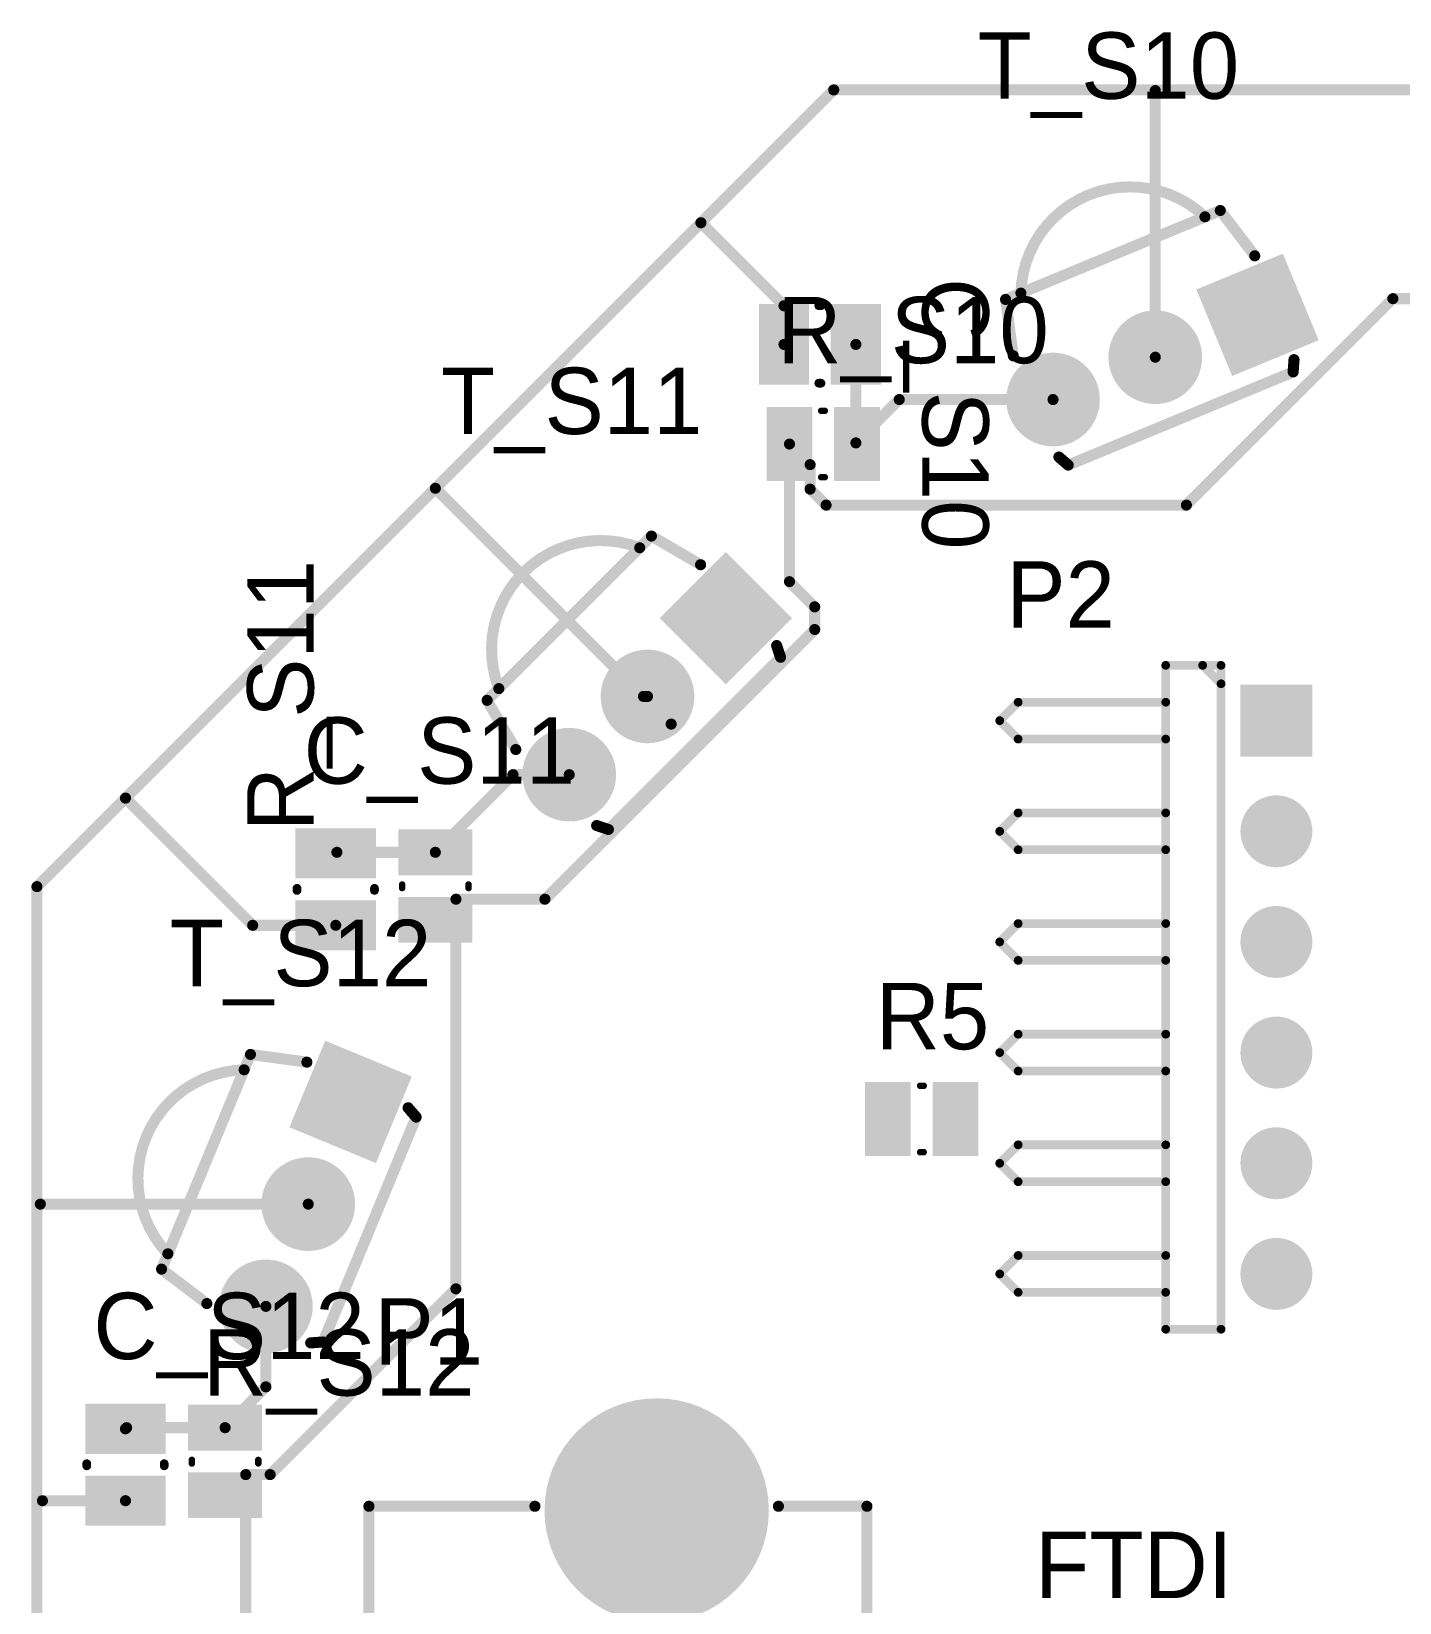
# Model space of a CAD drawing. Extents: x 99.9 to 182.3, y 99.9 to 182.6.
# Drawn here: x 100.46 to 131.86, y 144.6 to 180.67 of the extents above; entities that cross this region are included whole.
import ezdxf

# ---------------------------------------------------------------- set-up
doc = ezdxf.new("R2010")
doc.units = 0
doc.layers.get('0').update_dxf_attribs({"linetype": 'CONTINUOUS'})
for name, color, linetype in [('BOTTOMLAYER', 5, 'CONTINUOUS'), ('BOTTOMSOLDER', 6, 'CONTINUOUS'), ('MULTILAYER', 9, 'CONTINUOUS'), ('TOPLAYER', 1, 'CONTINUOUS'), ('TOPOVERLAY', 2, 'CONTINUOUS'), ('TOPPASTE', 8, 'CONTINUOUS'), ('TOPSOLDER', 216, 'CONTINUOUS')]:
    doc.layers.add(name, color=color, linetype=linetype)

# ---------------------------------------------------------------- blocks, each defined once
blk = doc.blocks.new('TSOP_IR_7')
at = {"layer": 'BOTTOMLAYER', "const_width": 1}
for points in [[(-0.5, -35.924, 1), (0.5, -35.924, 1)], [(2.04, -35.924, 1), (3.04, -35.924, 1)]]:
    blk.add_lwpolyline(points, format="xyb", close=True, dxfattribs=at)
at = {"layer": 'BOTTOMLAYER'}
blk.add_solid([(-3.54, -36.924), (-1.54, -36.924), (-3.54, -34.924), (-1.54, -34.924)], dxfattribs=at)
at = {"layer": 'BOTTOMSOLDER', "const_width": 1.075}
for points in [[(-0.538, -35.924, 1), (0.537, -35.924, 1)], [(2.002, -35.924, 1), (3.077, -35.924, 1)]]:
    blk.add_lwpolyline(points, format="xyb", close=True, dxfattribs=at)
at = {"layer": 'BOTTOMSOLDER'}
blk.add_solid([(-3.615, -36.999), (-1.465, -36.999), (-3.615, -34.849), (-1.465, -34.849)], dxfattribs=at)
at = {"layer": 'MULTILAYER', "const_width": 1}
for points in [[(-0.5, -35.924, 1), (0.5, -35.924, 1)], [(2.04, -35.924, 1), (3.04, -35.924, 1)]]:
    blk.add_lwpolyline(points, format="xyb", close=True, dxfattribs=at)
at = {"layer": 'MULTILAYER'}
blk.add_solid([(-3.54, -36.924), (-1.54, -36.924), (-3.54, -34.924), (-1.54, -34.924)], dxfattribs=at)
at = {"layer": 'TOPLAYER', "const_width": 1}
for points in [[(-0.5, -35.924, 1), (0.5, -35.924, 1)], [(2.04, -35.924, 1), (3.04, -35.924, 1)]]:
    blk.add_lwpolyline(points, format="xyb", close=True, dxfattribs=at)
at = {"layer": 'TOPLAYER'}
blk.add_solid([(-3.54, -36.924), (-1.54, -36.924), (-3.54, -34.924), (-1.54, -34.924)], dxfattribs=at)
at = {"layer": 'TOPOVERLAY', "const_width": 0.254}
for points in [[(-2.921, -34.654), (-2.794, -34.4)], [(2.794, -34.4), (-2.794, -34.4)], [(2.921, -34.654), (2.794, -34.4)], [(-2.667, -38.464), (-3, -37.2)], [(2.667, -38.464), (3, -37.2)], [(2.667, -38.464), (-2.667, -38.464)]]:
    blk.add_lwpolyline(points, dxfattribs=at)
at = {"layer": 'TOPOVERLAY', "const_width": 0.127}
for points in [[(-2.985, -34.654, 1), (-2.858, -34.654, 1)], [(-2.858, -34.4, 1), (-2.731, -34.4, 1)], [(-2.858, -34.4, 1), (-2.731, -34.4, 1)], [(2.73, -34.4, 1), (2.857, -34.4, 1)], [(2.73, -34.4, 1), (2.857, -34.4, 1)], [(2.857, -34.654, 1), (2.984, -34.654, 1)], [(-3.063, -37.2, 1), (-2.936, -37.2, 1)], [(2.936, -37.2, 1), (3.063, -37.2, 1)], [(-2.731, -38.464, 1), (-2.604, -38.464, 1)], [(-2.731, -38.464, 1), (-2.604, -38.464, 1)], [(-2.349, -38.464, 1), (-2.223, -38.464, 1)], [(2.223, -38.464, 1), (2.349, -38.464, 1)], [(2.604, -38.464, 1), (2.73, -38.464, 1)], [(2.604, -38.464, 1), (2.73, -38.464, 1)]]:
    blk.add_lwpolyline(points, format="xyb", close=True, dxfattribs=at)
at = {"layer": 'TOPOVERLAY', "const_width": 0.254}
blk.add_lwpolyline([(2.286, -38.464, -0.649873), (-2.286, -38.464)], format="xyb", dxfattribs=at)
at = {"layer": 'TOPSOLDER', "const_width": 1.075}
for points in [[(-0.538, -35.924, 1), (0.537, -35.924, 1)], [(2.002, -35.924, 1), (3.077, -35.924, 1)]]:
    blk.add_lwpolyline(points, format="xyb", close=True, dxfattribs=at)
at = {"layer": 'TOPSOLDER'}
blk.add_solid([(-3.615, -36.999), (-1.465, -36.999), (-3.615, -34.849), (-1.465, -34.849)], dxfattribs=at)
blk = doc.blocks.new('TSOP_IR_8')
at = {"layer": 'BOTTOMLAYER', "const_width": 1}
for points in [[(-0.5, -35.924, 1), (0.5, -35.924, 1)], [(2.04, -35.924, 1), (3.04, -35.924, 1)]]:
    blk.add_lwpolyline(points, format="xyb", close=True, dxfattribs=at)
at = {"layer": 'BOTTOMLAYER'}
blk.add_solid([(-3.54, -36.924), (-1.54, -36.924), (-3.54, -34.924), (-1.54, -34.924)], dxfattribs=at)
at = {"layer": 'BOTTOMSOLDER', "const_width": 1.075}
for points in [[(-0.537, -35.924, 1), (0.537, -35.924, 1)], [(2.003, -35.924, 1), (3.078, -35.924, 1)]]:
    blk.add_lwpolyline(points, format="xyb", close=True, dxfattribs=at)
at = {"layer": 'BOTTOMSOLDER'}
blk.add_solid([(-3.615, -36.999), (-1.465, -36.999), (-3.615, -34.849), (-1.465, -34.849)], dxfattribs=at)
at = {"layer": 'MULTILAYER', "const_width": 1}
for points in [[(-0.5, -35.924, 1), (0.5, -35.924, 1)], [(2.04, -35.924, 1), (3.04, -35.924, 1)]]:
    blk.add_lwpolyline(points, format="xyb", close=True, dxfattribs=at)
at = {"layer": 'MULTILAYER'}
blk.add_solid([(-3.54, -36.924), (-1.54, -36.924), (-3.54, -34.924), (-1.54, -34.924)], dxfattribs=at)
at = {"layer": 'TOPLAYER', "const_width": 1}
for points in [[(-0.5, -35.924, 1), (0.5, -35.924, 1)], [(2.04, -35.924, 1), (3.04, -35.924, 1)]]:
    blk.add_lwpolyline(points, format="xyb", close=True, dxfattribs=at)
at = {"layer": 'TOPLAYER'}
blk.add_solid([(-3.54, -36.924), (-1.54, -36.924), (-3.54, -34.924), (-1.54, -34.924)], dxfattribs=at)
at = {"layer": 'TOPOVERLAY', "const_width": 0.254}
for points in [[(-2.921, -34.654), (-2.794, -34.4)], [(2.794, -34.4), (-2.794, -34.4)], [(2.921, -34.654), (2.794, -34.4)], [(-2.667, -38.464), (-3, -37.2)], [(2.667, -38.464), (3, -37.2)], [(2.667, -38.464), (-2.667, -38.464)]]:
    blk.add_lwpolyline(points, dxfattribs=at)
at = {"layer": 'TOPOVERLAY', "const_width": 0.127}
for points in [[(-2.985, -34.654, 1), (-2.858, -34.654, 1)], [(-2.858, -34.4, 1), (-2.731, -34.4, 1)], [(-2.858, -34.4, 1), (-2.731, -34.4, 1)], [(2.731, -34.4, 1), (2.858, -34.4, 1)], [(2.731, -34.4, 1), (2.858, -34.4, 1)], [(2.858, -34.654, 1), (2.985, -34.654, 1)], [(-3.063, -37.2, 1), (-2.936, -37.2, 1)], [(2.936, -37.2, 1), (3.063, -37.2, 1)], [(-2.73, -38.464, 1), (-2.603, -38.464, 1)], [(-2.73, -38.464, 1), (-2.603, -38.464, 1)], [(-2.349, -38.464, 1), (-2.223, -38.464, 1)], [(2.223, -38.464, 1), (2.349, -38.464, 1)], [(2.603, -38.464, 1), (2.73, -38.464, 1)], [(2.603, -38.464, 1), (2.73, -38.464, 1)]]:
    blk.add_lwpolyline(points, format="xyb", close=True, dxfattribs=at)
at = {"layer": 'TOPOVERLAY', "const_width": 0.254}
blk.add_lwpolyline([(2.286, -38.464, -0.649873), (-2.286, -38.464)], format="xyb", dxfattribs=at)
at = {"layer": 'TOPSOLDER', "const_width": 1.075}
for points in [[(-0.537, -35.924, 1), (0.537, -35.924, 1)], [(2.003, -35.924, 1), (3.078, -35.924, 1)]]:
    blk.add_lwpolyline(points, format="xyb", close=True, dxfattribs=at)
at = {"layer": 'TOPSOLDER'}
blk.add_solid([(-3.615, -36.999), (-1.465, -36.999), (-3.615, -34.849), (-1.465, -34.849)], dxfattribs=at)
blk = doc.blocks.new('TSOP_IR_9')
at = {"layer": 'BOTTOMLAYER', "const_width": 1}
for points in [[(-0.5, -35.924, 1), (0.5, -35.924, 1)], [(2.04, -35.924, 1), (3.04, -35.924, 1)]]:
    blk.add_lwpolyline(points, format="xyb", close=True, dxfattribs=at)
at = {"layer": 'BOTTOMLAYER'}
blk.add_solid([(-3.54, -36.924), (-1.54, -36.924), (-3.54, -34.924), (-1.54, -34.924)], dxfattribs=at)
at = {"layer": 'BOTTOMSOLDER', "const_width": 1.075}
for points in [[(-0.537, -35.924, 1), (0.538, -35.924, 1)], [(2.003, -35.924, 1), (3.078, -35.924, 1)]]:
    blk.add_lwpolyline(points, format="xyb", close=True, dxfattribs=at)
at = {"layer": 'BOTTOMSOLDER'}
blk.add_solid([(-3.615, -36.999), (-1.465, -36.999), (-3.615, -34.849), (-1.465, -34.849)], dxfattribs=at)
at = {"layer": 'MULTILAYER', "const_width": 1}
for points in [[(-0.5, -35.924, 1), (0.5, -35.924, 1)], [(2.04, -35.924, 1), (3.04, -35.924, 1)]]:
    blk.add_lwpolyline(points, format="xyb", close=True, dxfattribs=at)
at = {"layer": 'MULTILAYER'}
blk.add_solid([(-3.54, -36.924), (-1.54, -36.924), (-3.54, -34.924), (-1.54, -34.924)], dxfattribs=at)
at = {"layer": 'TOPLAYER', "const_width": 1}
for points in [[(-0.5, -35.924, 1), (0.5, -35.924, 1)], [(2.04, -35.924, 1), (3.04, -35.924, 1)]]:
    blk.add_lwpolyline(points, format="xyb", close=True, dxfattribs=at)
at = {"layer": 'TOPLAYER'}
blk.add_solid([(-3.54, -36.924), (-1.54, -36.924), (-3.54, -34.924), (-1.54, -34.924)], dxfattribs=at)
at = {"layer": 'TOPOVERLAY', "const_width": 0.254}
for points in [[(-2.794, -34.4), (-2.921, -34.654)], [(2.794, -34.4), (-2.794, -34.4)], [(2.921, -34.654), (2.794, -34.4)], [(-2.667, -38.464), (-3, -37.2)], [(2.667, -38.464), (3, -37.2)], [(2.667, -38.464), (-2.667, -38.464)]]:
    blk.add_lwpolyline(points, dxfattribs=at)
at = {"layer": 'TOPOVERLAY', "const_width": 0.127}
for points in [[(-2.984, -34.654, 1), (-2.857, -34.654, 1)], [(-2.857, -34.4, 1), (-2.731, -34.4, 1)], [(-2.857, -34.4, 1), (-2.731, -34.4, 1)], [(2.731, -34.4, 1), (2.858, -34.4, 1)], [(2.731, -34.4, 1), (2.858, -34.4, 1)], [(2.858, -34.654, 1), (2.985, -34.654, 1)], [(-3.063, -37.2, 1), (-2.936, -37.2, 1)], [(2.936, -37.2, 1), (3.063, -37.2, 1)], [(-2.731, -38.464, 1), (-2.604, -38.464, 1)], [(-2.731, -38.464, 1), (-2.604, -38.464, 1)], [(-2.349, -38.464, 1), (-2.223, -38.464, 1)], [(2.223, -38.464, 1), (2.349, -38.464, 1)], [(2.604, -38.464, 1), (2.731, -38.464, 1)], [(2.604, -38.464, 1), (2.731, -38.464, 1)]]:
    blk.add_lwpolyline(points, format="xyb", close=True, dxfattribs=at)
at = {"layer": 'TOPOVERLAY', "const_width": 0.254}
blk.add_lwpolyline([(2.286, -38.464, -0.649873), (-2.286, -38.464)], format="xyb", dxfattribs=at)
at = {"layer": 'TOPSOLDER', "const_width": 1.075}
for points in [[(-0.537, -35.924, 1), (0.538, -35.924, 1)], [(2.003, -35.924, 1), (3.078, -35.924, 1)]]:
    blk.add_lwpolyline(points, format="xyb", close=True, dxfattribs=at)
at = {"layer": 'TOPSOLDER'}
blk.add_solid([(-3.615, -36.999), (-1.465, -36.999), (-3.615, -34.849), (-1.465, -34.849)], dxfattribs=at)
blk = doc.blocks.new('C0805R_28')
at = {"layer": 'TOPLAYER'}
for points in [[(-0.45, -0.775), (0.45, -0.775), (-0.45, 0.775), (0.45, 0.775)], [(1.1, -0.775), (2, -0.775), (1.1, 0.775), (2, 0.775)]]:
    blk.add_solid(points, dxfattribs=at)
at = {"layer": 'TOPOVERLAY', "const_width": 0.15}
for points in [[(0.73, 0.762), (0.81, 0.762)], [(0.73, -0.762), (0.81, -0.762)]]:
    blk.add_lwpolyline(points, dxfattribs=at)
at = {"layer": 'TOPOVERLAY', "const_width": 0.075}
for points in [[(0.692, 0.762, 1), (0.767, 0.762, 1)], [(0.773, 0.762, 1), (0.848, 0.762, 1)], [(0.692, -0.762, 1), (0.767, -0.762, 1)], [(0.773, -0.762, 1), (0.848, -0.762, 1)]]:
    blk.add_lwpolyline(points, format="xyb", close=True, dxfattribs=at)
at = {"layer": 'TOPPASTE'}
for points in [[(-0.45, -0.775), (0.45, -0.775), (-0.45, 0.775), (0.45, 0.775)], [(1.1, -0.775), (2, -0.775), (1.1, 0.775), (2, 0.775)]]:
    blk.add_solid(points, dxfattribs=at)
at = {"layer": 'TOPSOLDER'}
for points in [[(-0.525, -0.85), (0.525, -0.85), (-0.525, 0.85), (0.525, 0.85)], [(1.025, -0.85), (2.075, -0.85), (1.025, 0.85), (2.075, 0.85)]]:
    blk.add_solid(points, dxfattribs=at)
blk = doc.blocks.new('C0805R_29')
at = {"layer": 'TOPLAYER'}
for points in [[(-0.45, -0.775), (0.45, -0.775), (-0.45, 0.775), (0.45, 0.775)], [(1.1, -0.775), (2, -0.775), (1.1, 0.775), (2, 0.775)]]:
    blk.add_solid(points, dxfattribs=at)
at = {"layer": 'TOPOVERLAY', "const_width": 0.15}
for points in [[(0.73, 0.762), (0.81, 0.762)], [(0.73, -0.762), (0.81, -0.762)]]:
    blk.add_lwpolyline(points, dxfattribs=at)
at = {"layer": 'TOPOVERLAY', "const_width": 0.075}
for points in [[(0.692, 0.762, 1), (0.767, 0.762, 1)], [(0.773, 0.762, 1), (0.848, 0.762, 1)], [(0.692, -0.762, 1), (0.767, -0.762, 1)], [(0.773, -0.762, 1), (0.848, -0.762, 1)]]:
    blk.add_lwpolyline(points, format="xyb", close=True, dxfattribs=at)
at = {"layer": 'TOPPASTE'}
for points in [[(-0.45, -0.775), (0.45, -0.775), (-0.45, 0.775), (0.45, 0.775)], [(1.1, -0.775), (2, -0.775), (1.1, 0.775), (2, 0.775)]]:
    blk.add_solid(points, dxfattribs=at)
at = {"layer": 'TOPSOLDER'}
for points in [[(-0.525, -0.85), (0.525, -0.85), (-0.525, 0.85), (0.525, 0.85)], [(1.025, -0.85), (2.075, -0.85), (1.025, 0.85), (2.075, 0.85)]]:
    blk.add_solid(points, dxfattribs=at)
blk = doc.blocks.new('C0805R_30')
at = {"layer": 'TOPLAYER'}
for points in [[(-0.45, -0.775), (0.45, -0.775), (-0.45, 0.775), (0.45, 0.775)], [(1.1, -0.775), (2, -0.775), (1.1, 0.775), (2, 0.775)]]:
    blk.add_solid(points, dxfattribs=at)
at = {"layer": 'TOPOVERLAY', "const_width": 0.15}
for points in [[(0.73, 0.762), (0.81, 0.762)], [(0.73, -0.762), (0.81, -0.762)]]:
    blk.add_lwpolyline(points, dxfattribs=at)
at = {"layer": 'TOPOVERLAY', "const_width": 0.075}
for points in [[(0.692, 0.762, 1), (0.767, 0.762, 1)], [(0.773, 0.762, 1), (0.848, 0.762, 1)], [(0.692, -0.762, 1), (0.767, -0.762, 1)], [(0.773, -0.762, 1), (0.848, -0.762, 1)]]:
    blk.add_lwpolyline(points, format="xyb", close=True, dxfattribs=at)
at = {"layer": 'TOPPASTE'}
for points in [[(-0.45, -0.775), (0.45, -0.775), (-0.45, 0.775), (0.45, 0.775)], [(1.1, -0.775), (2, -0.775), (1.1, 0.775), (2, 0.775)]]:
    blk.add_solid(points, dxfattribs=at)
at = {"layer": 'TOPSOLDER'}
for points in [[(-0.525, -0.85), (0.525, -0.85), (-0.525, 0.85), (0.525, 0.85)], [(1.025, -0.85), (2.075, -0.85), (1.025, 0.85), (2.075, 0.85)]]:
    blk.add_solid(points, dxfattribs=at)
blk = doc.blocks.new('C0805R_42')
at = {"layer": 'TOPLAYER'}
for points in [[(-0.45, -0.775), (0.45, -0.775), (-0.45, 0.775), (0.45, 0.775)], [(1.1, -0.775), (2, -0.775), (1.1, 0.775), (2, 0.775)]]:
    blk.add_solid(points, dxfattribs=at)
at = {"layer": 'TOPOVERLAY', "const_width": 0.15}
for points in [[(0.81, 0.762), (0.73, 0.762)], [(0.81, -0.762), (0.73, -0.762)]]:
    blk.add_lwpolyline(points, dxfattribs=at)
at = {"layer": 'TOPOVERLAY', "const_width": 0.075}
for points in [[(0.692, 0.762, 1), (0.767, 0.762, 1)], [(0.773, 0.762, 1), (0.848, 0.762, 1)], [(0.692, -0.762, 1), (0.767, -0.762, 1)], [(0.773, -0.762, 1), (0.848, -0.762, 1)]]:
    blk.add_lwpolyline(points, format="xyb", close=True, dxfattribs=at)
at = {"layer": 'TOPPASTE'}
for points in [[(-0.45, -0.775), (0.45, -0.775), (-0.45, 0.775), (0.45, 0.775)], [(1.1, -0.775), (2, -0.775), (1.1, 0.775), (2, 0.775)]]:
    blk.add_solid(points, dxfattribs=at)
at = {"layer": 'TOPSOLDER'}
for points in [[(-0.525, -0.85), (0.525, -0.85), (-0.525, 0.85), (0.525, 0.85)], [(1.025, -0.85), (2.075, -0.85), (1.025, 0.85), (2.075, 0.85)]]:
    blk.add_solid(points, dxfattribs=at)
blk = doc.blocks.new('HDR1X6H_47')
at = {"layer": 'BOTTOMLAYER', "const_width": 0.75}
for points in [[(2.165, 0, 1), (2.915, 0, 1)], [(4.705, 0, 1), (5.455, 0, 1)], [(7.245, 0, 1), (7.995, 0, 1)], [(9.785, 0, 1), (10.535, 0, 1)], [(12.325, 0, 1), (13.075, 0, 1)]]:
    blk.add_lwpolyline(points, format="xyb", close=True, dxfattribs=at)
at = {"layer": 'BOTTOMLAYER'}
blk.add_solid([(-0.75, -0.75), (0.75, -0.75), (-0.75, 0.75), (0.75, 0.75)], dxfattribs=at)
at = {"layer": 'BOTTOMSOLDER', "const_width": 0.825}
for points in [[(2.127, 0, 1), (2.953, 0, 1)], [(4.667, 0, 1), (5.493, 0, 1)], [(7.207, 0, 1), (8.033, 0, 1)], [(9.747, 0, 1), (10.573, 0, 1)], [(12.287, 0, 1), (13.113, 0, 1)]]:
    blk.add_lwpolyline(points, format="xyb", close=True, dxfattribs=at)
at = {"layer": 'BOTTOMSOLDER'}
blk.add_solid([(-0.825, -0.825), (0.825, -0.825), (-0.825, 0.825), (0.825, 0.825)], dxfattribs=at)
at = {"layer": 'MULTILAYER', "const_width": 0.75}
for points in [[(2.165, 0, 1), (2.915, 0, 1)], [(4.705, 0, 1), (5.455, 0, 1)], [(7.245, 0, 1), (7.995, 0, 1)], [(9.785, 0, 1), (10.535, 0, 1)], [(12.325, 0, 1), (13.075, 0, 1)]]:
    blk.add_lwpolyline(points, format="xyb", close=True, dxfattribs=at)
at = {"layer": 'MULTILAYER'}
blk.add_solid([(-0.75, -0.75), (0.75, -0.75), (-0.75, 0.75), (0.75, 0.75)], dxfattribs=at)
at = {"layer": 'TOPLAYER', "const_width": 0.75}
for points in [[(2.165, 0, 1), (2.915, 0, 1)], [(4.705, 0, 1), (5.455, 0, 1)], [(7.245, 0, 1), (7.995, 0, 1)], [(9.785, 0, 1), (10.535, 0, 1)], [(12.325, 0, 1), (13.075, 0, 1)]]:
    blk.add_lwpolyline(points, format="xyb", close=True, dxfattribs=at)
at = {"layer": 'TOPLAYER'}
blk.add_solid([(-0.75, -0.75), (0.75, -0.75), (-0.75, 0.75), (0.75, 0.75)], dxfattribs=at)
at = {"layer": 'TOPOVERLAY', "const_width": 0.2}
for points in [[(13.97, -1.27), (-1.27, -1.27)], [(-1.27, -1.693), (-0.847, -1.27)], [(-1.27, -2.54), (-1.27, -1.27)], [(13.97, -2.54), (13.97, -1.27)], [(13.97, -2.54), (-1.27, -2.54)], [(-0.423, -5.927), (-0.423, -2.54)], [(0.423, -5.927), (0.423, -2.54)], [(2.117, -5.927), (2.117, -2.54)], [(2.963, -5.927), (2.963, -2.54)], [(4.657, -5.927), (4.657, -2.54)], [(5.503, -5.927), (5.503, -2.54)], [(7.197, -5.927), (7.197, -2.54)], [(8.043, -5.927), (8.043, -2.54)], [(9.737, -5.927), (9.737, -2.54)], [(10.583, -5.927), (10.583, -2.54)], [(12.277, -5.927), (12.277, -2.54)], [(13.123, -5.927), (13.123, -2.54)], [(0, -6.35), (-0.423, -5.927)], [(0, -6.35), (0.423, -5.927)], [(2.54, -6.35), (2.117, -5.927)], [(2.54, -6.35), (2.963, -5.927)], [(5.08, -6.35), (4.657, -5.927)], [(5.08, -6.35), (5.503, -5.927)], [(7.62, -6.35), (7.197, -5.927)], [(7.62, -6.35), (8.043, -5.927)], [(10.16, -6.35), (9.737, -5.927)], [(10.16, -6.35), (10.583, -5.927)], [(12.7, -6.35), (12.277, -5.927)], [(12.7, -6.35), (13.123, -5.927)]]:
    blk.add_lwpolyline(points, dxfattribs=at)
at = {"layer": 'TOPOVERLAY', "const_width": 0.1}
for points in [[(-1.32, -1.27, 1), (-1.22, -1.27, 1)], [(-1.32, -1.27, 1), (-1.22, -1.27, 1)], [(-0.897, -1.27, 1), (-0.797, -1.27, 1)], [(13.92, -1.27, 1), (14.02, -1.27, 1)], [(13.92, -1.27, 1), (14.02, -1.27, 1)], [(-1.32, -1.693, 1), (-1.22, -1.693, 1)], [(-1.32, -2.54, 1), (-1.22, -2.54, 1)], [(-1.32, -2.54, 1), (-1.22, -2.54, 1)], [(-0.473, -2.54, 1), (-0.373, -2.54, 1)], [(0.373, -2.54, 1), (0.473, -2.54, 1)], [(2.067, -2.54, 1), (2.167, -2.54, 1)], [(2.913, -2.54, 1), (3.013, -2.54, 1)], [(4.607, -2.54, 1), (4.707, -2.54, 1)], [(5.453, -2.54, 1), (5.553, -2.54, 1)], [(7.147, -2.54, 1), (7.247, -2.54, 1)], [(7.993, -2.54, 1), (8.093, -2.54, 1)], [(9.687, -2.54, 1), (9.787, -2.54, 1)], [(10.533, -2.54, 1), (10.633, -2.54, 1)], [(12.227, -2.54, 1), (12.327, -2.54, 1)], [(13.073, -2.54, 1), (13.173, -2.54, 1)], [(13.92, -2.54, 1), (14.02, -2.54, 1)], [(13.92, -2.54, 1), (14.02, -2.54, 1)], [(-0.473, -5.927, 1), (-0.373, -5.927, 1)], [(-0.473, -5.927, 1), (-0.373, -5.927, 1)], [(0.373, -5.927, 1), (0.473, -5.927, 1)], [(0.373, -5.927, 1), (0.473, -5.927, 1)], [(2.067, -5.927, 1), (2.167, -5.927, 1)], [(2.067, -5.927, 1), (2.167, -5.927, 1)], [(2.913, -5.927, 1), (3.013, -5.927, 1)], [(2.913, -5.927, 1), (3.013, -5.927, 1)], [(4.607, -5.927, 1), (4.707, -5.927, 1)], [(4.607, -5.927, 1), (4.707, -5.927, 1)], [(5.453, -5.927, 1), (5.553, -5.927, 1)], [(5.453, -5.927, 1), (5.553, -5.927, 1)], [(7.147, -5.927, 1), (7.247, -5.927, 1)], [(7.147, -5.927, 1), (7.247, -5.927, 1)], [(7.993, -5.927, 1), (8.093, -5.927, 1)], [(7.993, -5.927, 1), (8.093, -5.927, 1)], [(9.687, -5.927, 1), (9.787, -5.927, 1)], [(9.687, -5.927, 1), (9.787, -5.927, 1)], [(10.533, -5.927, 1), (10.633, -5.927, 1)], [(10.533, -5.927, 1), (10.633, -5.927, 1)], [(12.227, -5.927, 1), (12.327, -5.927, 1)], [(12.227, -5.927, 1), (12.327, -5.927, 1)], [(13.073, -5.927, 1), (13.173, -5.927, 1)], [(13.073, -5.927, 1), (13.173, -5.927, 1)], [(-0.05, -6.35, 1), (0.05, -6.35, 1)], [(-0.05, -6.35, 1), (0.05, -6.35, 1)], [(2.49, -6.35, 1), (2.59, -6.35, 1)], [(2.49, -6.35, 1), (2.59, -6.35, 1)], [(5.03, -6.35, 1), (5.13, -6.35, 1)], [(5.03, -6.35, 1), (5.13, -6.35, 1)], [(7.57, -6.35, 1), (7.67, -6.35, 1)], [(7.57, -6.35, 1), (7.67, -6.35, 1)], [(10.11, -6.35, 1), (10.21, -6.35, 1)], [(10.11, -6.35, 1), (10.21, -6.35, 1)], [(12.65, -6.35, 1), (12.75, -6.35, 1)], [(12.65, -6.35, 1), (12.75, -6.35, 1)]]:
    blk.add_lwpolyline(points, format="xyb", close=True, dxfattribs=at)
at = {"layer": 'TOPSOLDER', "const_width": 0.825}
for points in [[(2.127, 0, 1), (2.953, 0, 1)], [(4.667, 0, 1), (5.493, 0, 1)], [(7.207, 0, 1), (8.033, 0, 1)], [(9.747, 0, 1), (10.573, 0, 1)], [(12.287, 0, 1), (13.113, 0, 1)]]:
    blk.add_lwpolyline(points, format="xyb", close=True, dxfattribs=at)
at = {"layer": 'TOPSOLDER'}
blk.add_solid([(-0.825, -0.825), (0.825, -0.825), (-0.825, 0.825), (0.825, 0.825)], dxfattribs=at)
blk = doc.blocks.new('USB______B_V____48')
at = {"layer": 'BOTTOMLAYER'}
for points, const_width in [([(-1.75, 2.5, 1), (-0.75, 2.5, 1)], 1), ([(0.75, 2.5, 1), (1.75, 2.5, 1)], 1), ([(-7.25, 0, 1), (-4.75, 0, 1)], 2.5), ([(4.75, 0, 1), (7.25, 0, 1)], 2.5), ([(-1.75, -0.7, 1), (-0.75, -0.7, 1)], 1), ([(0.75, -0.7, 1), (1.75, -0.7, 1)], 1)]:
    blk.add_lwpolyline(points, format="xyb", close=True, dxfattribs=dict(at, const_width=const_width))
at = {"layer": 'BOTTOMSOLDER'}
for points, const_width in [([(-1.787, 2.5, 1), (-0.712, 2.5, 1)], 1.075), ([(0.712, 2.5, 1), (1.787, 2.5, 1)], 1.075), ([(-7.287, 0, 1), (-4.712, 0, 1)], 2.575), ([(4.712, 0, 1), (7.287, 0, 1)], 2.575), ([(-1.787, -0.7, 1), (-0.712, -0.7, 1)], 1.075), ([(0.712, -0.7, 1), (1.787, -0.7, 1)], 1.075)]:
    blk.add_lwpolyline(points, format="xyb", close=True, dxfattribs=dict(at, const_width=const_width))
at = {"layer": 'MULTILAYER'}
for points, const_width in [([(-1.75, 2.5, 1), (-0.75, 2.5, 1)], 1), ([(0.75, 2.5, 1), (1.75, 2.5, 1)], 1), ([(-7.25, 0, 1), (-4.75, 0, 1)], 2.5), ([(4.75, 0, 1), (7.25, 0, 1)], 2.5), ([(-1.75, -0.7, 1), (-0.75, -0.7, 1)], 1), ([(0.75, -0.7, 1), (1.75, -0.7, 1)], 1)]:
    blk.add_lwpolyline(points, format="xyb", close=True, dxfattribs=dict(at, const_width=const_width))
at = {"layer": 'TOPLAYER'}
for points, const_width in [([(-1.75, 2.5, 1), (-0.75, 2.5, 1)], 1), ([(0.75, 2.5, 1), (1.75, 2.5, 1)], 1), ([(-7.25, 0, 1), (-4.75, 0, 1)], 2.5), ([(4.75, 0, 1), (7.25, 0, 1)], 2.5), ([(-1.75, -0.7, 1), (-0.75, -0.7, 1)], 1), ([(0.75, -0.7, 1), (1.75, -0.7, 1)], 1)]:
    blk.add_lwpolyline(points, format="xyb", close=True, dxfattribs=dict(at, const_width=const_width))
at = {"layer": 'TOPOVERLAY', "const_width": 0.254}
for points in [[(-6.096, 6.604), (6.096, 6.604)], [(-6.096, 6.604), (-6.096, 2.794)], [(6.096, 6.604), (6.096, 2.794)], [(-6.096, -2.794), (-6.096, -4.826)], [(6.096, -2.794), (6.096, -4.826)], [(-6.096, -4.826), (6.096, -4.826)]]:
    blk.add_lwpolyline(points, dxfattribs=at)
at = {"layer": 'TOPOVERLAY'}
for points, const_width in [([(-6.16, 6.604, 1), (-6.032, 6.604, 1)], 0.127), ([(-6.16, 6.604, 1), (-6.032, 6.604, 1)], 0.127), ([(6.032, 6.604, 1), (6.16, 6.604, 1)], 0.127), ([(6.032, 6.604, 1), (6.16, 6.604, 1)], 0.127), ([(3.048, 4.064, 1), (2.798, 4.064, 1)], 0.25), ([(2.735, 4.064, 1), (2.86, 4.064, 1)], 0.125), ([(2.986, 4.064, 1), (3.11, 4.064, 1)], 0.125), ([(-6.16, 2.794, 1), (-6.032, 2.794, 1)], 0.127), ([(6.032, 2.794, 1), (6.16, 2.794, 1)], 0.127), ([(-6.16, -2.794, 1), (-6.032, -2.794, 1)], 0.127), ([(6.032, -2.794, 1), (6.16, -2.794, 1)], 0.127), ([(-6.16, -4.826, 1), (-6.032, -4.826, 1)], 0.127), ([(-6.16, -4.826, 1), (-6.032, -4.826, 1)], 0.127), ([(6.032, -4.826, 1), (6.16, -4.826, 1)], 0.127), ([(6.032, -4.826, 1), (6.16, -4.826, 1)], 0.127)]:
    blk.add_lwpolyline(points, format="xyb", close=True, dxfattribs=dict(at, const_width=const_width))
at = {"layer": 'TOPSOLDER'}
for points, const_width in [([(-1.787, 2.5, 1), (-0.712, 2.5, 1)], 1.075), ([(0.712, 2.5, 1), (1.787, 2.5, 1)], 1.075), ([(-7.287, 0, 1), (-4.712, 0, 1)], 2.575), ([(4.712, 0, 1), (7.287, 0, 1)], 2.575), ([(-1.787, -0.7, 1), (-0.712, -0.7, 1)], 1.075), ([(0.712, -0.7, 1), (1.787, -0.7, 1)], 1.075)]:
    blk.add_lwpolyline(points, format="xyb", close=True, dxfattribs=dict(at, const_width=const_width))
blk = doc.blocks.new('C0805C_59')
at = {"layer": 'TOPLAYER'}
for points in [[(-0.5, -0.85), (0.5, -0.85), (-0.5, 0.85), (0.5, 0.85)], [(1.15, -0.85), (2.15, -0.85), (1.15, 0.85), (2.15, 0.85)]]:
    blk.add_solid(points, dxfattribs=at)
at = {"layer": 'TOPOVERLAY', "const_width": 0.2}
for points in [[(0.85, 0.889), (0.8, 0.889)], [(0.85, -0.889), (0.8, -0.889)]]:
    blk.add_lwpolyline(points, dxfattribs=at)
at = {"layer": 'TOPOVERLAY', "const_width": 0.1}
for points in [[(0.75, 0.889, 1), (0.85, 0.889, 1)], [(0.8, 0.889, 1), (0.9, 0.889, 1)], [(0.75, -0.889, 1), (0.85, -0.889, 1)], [(0.8, -0.889, 1), (0.9, -0.889, 1)]]:
    blk.add_lwpolyline(points, format="xyb", close=True, dxfattribs=at)
at = {"layer": 'TOPPASTE'}
for points in [[(-0.5, -0.85), (0.5, -0.85), (-0.5, 0.85), (0.5, 0.85)], [(1.15, -0.85), (2.15, -0.85), (1.15, 0.85), (2.15, 0.85)]]:
    blk.add_solid(points, dxfattribs=at)
at = {"layer": 'TOPSOLDER'}
for points in [[(-0.575, -0.925), (0.575, -0.925), (-0.575, 0.925), (0.575, 0.925)], [(1.075, -0.925), (2.225, -0.925), (1.075, 0.925), (2.225, 0.925)]]:
    blk.add_solid(points, dxfattribs=at)
blk = doc.blocks.new('C0805C_60')
at = {"layer": 'TOPLAYER'}
for points in [[(-0.5, -0.85), (0.5, -0.85), (-0.5, 0.85), (0.5, 0.85)], [(1.15, -0.85), (2.15, -0.85), (1.15, 0.85), (2.15, 0.85)]]:
    blk.add_solid(points, dxfattribs=at)
at = {"layer": 'TOPOVERLAY', "const_width": 0.2}
for points in [[(0.85, 0.889), (0.8, 0.889)], [(0.85, -0.889), (0.8, -0.889)]]:
    blk.add_lwpolyline(points, dxfattribs=at)
at = {"layer": 'TOPOVERLAY', "const_width": 0.1}
for points in [[(0.75, 0.889, 1), (0.85, 0.889, 1)], [(0.8, 0.889, 1), (0.9, 0.889, 1)], [(0.75, -0.889, 1), (0.85, -0.889, 1)], [(0.8, -0.889, 1), (0.9, -0.889, 1)]]:
    blk.add_lwpolyline(points, format="xyb", close=True, dxfattribs=at)
at = {"layer": 'TOPPASTE'}
for points in [[(-0.5, -0.85), (0.5, -0.85), (-0.5, 0.85), (0.5, 0.85)], [(1.15, -0.85), (2.15, -0.85), (1.15, 0.85), (2.15, 0.85)]]:
    blk.add_solid(points, dxfattribs=at)
at = {"layer": 'TOPSOLDER'}
for points in [[(-0.575, -0.925), (0.575, -0.925), (-0.575, 0.925), (0.575, 0.925)], [(1.075, -0.925), (2.225, -0.925), (1.075, 0.925), (2.225, 0.925)]]:
    blk.add_solid(points, dxfattribs=at)
blk = doc.blocks.new('C0805C_61')
at = {"layer": 'TOPLAYER'}
for points in [[(-0.5, -0.85), (0.5, -0.85), (-0.5, 0.85), (0.5, 0.85)], [(1.15, -0.85), (2.15, -0.85), (1.15, 0.85), (2.15, 0.85)]]:
    blk.add_solid(points, dxfattribs=at)
at = {"layer": 'TOPOVERLAY', "const_width": 0.2}
for points in [[(0.85, 0.889), (0.8, 0.889)], [(0.85, -0.889), (0.8, -0.889)]]:
    blk.add_lwpolyline(points, dxfattribs=at)
at = {"layer": 'TOPOVERLAY', "const_width": 0.1}
for points in [[(0.75, 0.889, 1), (0.85, 0.889, 1)], [(0.8, 0.889, 1), (0.9, 0.889, 1)], [(0.75, -0.889, 1), (0.85, -0.889, 1)], [(0.8, -0.889, 1), (0.9, -0.889, 1)]]:
    blk.add_lwpolyline(points, format="xyb", close=True, dxfattribs=at)
at = {"layer": 'TOPPASTE'}
for points in [[(-0.5, -0.85), (0.5, -0.85), (-0.5, 0.85), (0.5, 0.85)], [(1.15, -0.85), (2.15, -0.85), (1.15, 0.85), (2.15, 0.85)]]:
    blk.add_solid(points, dxfattribs=at)
at = {"layer": 'TOPSOLDER'}
for points in [[(-0.575, -0.925), (0.575, -0.925), (-0.575, 0.925), (0.575, 0.925)], [(1.075, -0.925), (2.225, -0.925), (1.075, 0.925), (2.225, 0.925)]]:
    blk.add_solid(points, dxfattribs=at)

msp = doc.modelspace()

# ---------------------------------------------------------------- linework, layer by layer
at = {"layer": 'TOPLAYER', "const_width": 0.254}
for points in [[(115.824, 176.276), (118.872, 179.324)], [(118.872, 179.324), (147.066, 179.324)], [(126.252, 173.189), (126.252, 179.31)], [(109.728, 170.18), (115.824, 176.276)], [(115.824, 176.276), (117.73, 174.37)], [(126.966, 169.794), (131.705, 174.533)], [(131.705, 174.533), (133.061, 174.533)], [(117.73, 173.482), (117.73, 174.37)], [(119.38, 171.222), (119.38, 173.482)], [(119.38, 171.222), (120.375, 172.217)], [(120.375, 172.217), (123.906, 172.217)], [(117.856, 171.196), (118.329, 170.723)], [(117.856, 168.037), (117.856, 171.196)], [(118.329, 170.161), (118.329, 170.723)], [(102.616, 163.068), (109.728, 170.18)], [(109.728, 170.18), (114.506, 165.402)], [(118.329, 170.161), (118.696, 169.794)], [(118.696, 169.794), (126.966, 169.794)], [(117.856, 168.037), (118.435, 167.458)], [(118.435, 166.938), (118.435, 167.458)], [(112.244, 160.747), (118.435, 166.938)], [(114.506, 165.402), (114.598, 165.402)], [(114.506, 165.402), (115.141, 164.767)], [(109.728, 161.824), (111.51, 163.606)], [(111.51, 163.606), (112.802, 163.606)], [(100.584, 161.036), (102.616, 163.068)], [(102.616, 163.068), (105.536, 160.148)], [(107.468, 161.824), (109.728, 161.824)], [(100.584, 120.65), (100.584, 161.036)], [(110.201, 160.747), (112.244, 160.747)], [(110.201, 151.803), (110.201, 160.747)], [(105.536, 160.148), (107.442, 160.148)], [(100.662, 153.748), (106.811, 153.748)], [(105.937, 147.539), (110.201, 151.803)], [(105.839, 149.553), (105.839, 151.401)], [(104.902, 148.616), (105.839, 149.553)], [(102.616, 148.59), (102.642, 148.616)], [(102.642, 148.616), (104.902, 148.616)], [(105.375, 147.539), (105.937, 147.539)], [(105.375, 144.128), (105.375, 147.539)], [(100.71, 146.94), (102.616, 146.94)]]:
    msp.add_lwpolyline(points, dxfattribs=at)
at = {"layer": 'TOPLAYER', "const_width": 0.127}
for points in [[(118.808, 179.324, 1), (118.936, 179.324, 1)], [(118.808, 179.324, 1), (118.936, 179.324, 1)], [(126.189, 179.31, 1), (126.316, 179.31, 1)], [(115.76, 176.276, 1), (115.888, 176.276, 1)], [(115.76, 176.276, 1), (115.888, 176.276, 1)], [(115.76, 176.276, 1), (115.888, 176.276, 1)], [(131.642, 174.533, 1), (131.769, 174.533, 1)], [(131.642, 174.533, 1), (131.769, 174.533, 1)], [(117.667, 174.37, 1), (117.794, 174.37, 1)], [(117.667, 174.37, 1), (117.794, 174.37, 1)], [(117.667, 173.482, 1), (117.794, 173.482, 1)], [(119.317, 173.482, 1), (119.444, 173.482, 1)], [(126.189, 173.189, 1), (126.316, 173.189, 1)], [(120.312, 172.217, 1), (120.439, 172.217, 1)], [(120.312, 172.217, 1), (120.439, 172.217, 1)], [(123.842, 172.217, 1), (123.969, 172.217, 1)], [(117.793, 171.196, 1), (117.919, 171.196, 1)], [(117.793, 171.196, 1), (117.919, 171.196, 1)], [(119.317, 171.222, 1), (119.444, 171.222, 1)], [(119.317, 171.222, 1), (119.444, 171.222, 1)], [(118.266, 170.723, 1), (118.393, 170.723, 1)], [(118.266, 170.723, 1), (118.393, 170.723, 1)], [(109.665, 170.18, 1), (109.791, 170.18, 1)], [(109.665, 170.18, 1), (109.791, 170.18, 1)], [(109.665, 170.18, 1), (109.791, 170.18, 1)], [(118.266, 170.161, 1), (118.393, 170.161, 1)], [(118.266, 170.161, 1), (118.393, 170.161, 1)], [(118.633, 169.794, 1), (118.76, 169.794, 1)], [(118.633, 169.794, 1), (118.76, 169.794, 1)], [(126.903, 169.794, 1), (127.03, 169.794, 1)], [(126.903, 169.794, 1), (127.03, 169.794, 1)], [(117.793, 168.037, 1), (117.919, 168.037, 1)], [(117.793, 168.037, 1), (117.919, 168.037, 1)], [(118.372, 167.458, 1), (118.499, 167.458, 1)], [(118.372, 167.458, 1), (118.499, 167.458, 1)], [(118.372, 166.938, 1), (118.499, 166.938, 1)], [(118.372, 166.938, 1), (118.499, 166.938, 1)], [(114.442, 165.402, 1), (114.569, 165.402, 1)], [(114.442, 165.402, 1), (114.569, 165.402, 1)], [(114.442, 165.402, 1), (114.569, 165.402, 1)], [(114.534, 165.402, 1), (114.661, 165.402, 1)], [(115.077, 164.767, 1), (115.204, 164.767, 1)], [(111.447, 163.606, 1), (111.574, 163.606, 1)], [(111.447, 163.606, 1), (111.574, 163.606, 1)], [(112.738, 163.606, 1), (112.865, 163.606, 1)], [(102.552, 163.068, 1), (102.68, 163.068, 1)], [(102.552, 163.068, 1), (102.68, 163.068, 1)], [(102.552, 163.068, 1), (102.68, 163.068, 1)], [(107.405, 161.824, 1), (107.532, 161.824, 1)], [(109.665, 161.824, 1), (109.791, 161.824, 1)], [(109.665, 161.824, 1), (109.791, 161.824, 1)], [(100.52, 161.036, 1), (100.647, 161.036, 1)], [(100.52, 161.036, 1), (100.647, 161.036, 1)], [(110.138, 160.747, 1), (110.265, 160.747, 1)], [(110.138, 160.747, 1), (110.265, 160.747, 1)], [(112.18, 160.747, 1), (112.307, 160.747, 1)], [(112.18, 160.747, 1), (112.307, 160.747, 1)], [(105.472, 160.148, 1), (105.599, 160.148, 1)], [(105.472, 160.148, 1), (105.599, 160.148, 1)], [(107.379, 160.148, 1), (107.505, 160.148, 1)], [(100.598, 153.748, 1), (100.725, 153.748, 1)], [(106.747, 153.748, 1), (106.874, 153.748, 1)], [(110.138, 151.803, 1), (110.265, 151.803, 1)], [(110.138, 151.803, 1), (110.265, 151.803, 1)], [(105.775, 151.401, 1), (105.902, 151.401, 1)], [(105.775, 149.553, 1), (105.902, 149.553, 1)], [(105.775, 149.553, 1), (105.902, 149.553, 1)], [(102.552, 148.59, 1), (102.68, 148.59, 1)], [(102.579, 148.616, 1), (102.706, 148.616, 1)], [(102.579, 148.616, 1), (102.706, 148.616, 1)], [(104.838, 148.616, 1), (104.966, 148.616, 1)], [(104.838, 148.616, 1), (104.966, 148.616, 1)], [(105.312, 147.539, 1), (105.439, 147.539, 1)], [(105.312, 147.539, 1), (105.439, 147.539, 1)], [(105.873, 147.539, 1), (106, 147.539, 1)], [(105.873, 147.539, 1), (106, 147.539, 1)], [(100.646, 146.94, 1), (100.773, 146.94, 1)], [(102.552, 146.94, 1), (102.68, 146.94, 1)]]:
    msp.add_lwpolyline(points, format="xyb", close=True, dxfattribs=at)

# ---------------------------------------------------------------- block references
for name, p, rotation in [('TSOP_IR_9', (140, 140), 202.5), ('C0805C_61', (119.38, 173.482), 180), ('C0805R_30', (117.856, 171.196), 360), ('TSOP_IR_8', (140, 140), 225), ('HDR1X6H_47', (129.032, 164.846), 270), ('C0805C_60', (107.442, 161.798), 270), ('C0805R_29', (109.728, 160.274), 90), ('TSOP_IR_7', (140, 140), 247.5), ('C0805R_42', (121.666, 155.702), 180), ('C0805C_59', (102.616, 148.59), 270), ('C0805R_28', (104.902, 147.066), 90), ('USB______B_V____48', (114.808, 140.716), 90)]:
    msp.add_blockref(name, p, dxfattribs=dict(rotation=rotation))

# ---------------------------------------------------------------- texts
at = {"layer": 'TOPOVERLAY'}
for s, p in [('T_S10', (122.174, 179.121)), ('R_S10', (117.577, 173.05)), ('T_S11', (109.855, 171.425)), ('P2', (122.834, 166.98)), ('C_S11', (106.705, 163.398)), ('T_S12', (103.632, 158.75)), ('R5', (119.837, 157.302)), ('C_S12', (101.879, 150.19)), ('P1', (108.331, 150.063)), ('R_S12', (104.394, 149.352)), ('FTDI', (123.495, 144.704))]:
    msp.add_text(s, height=1.524, dxfattribs=at).set_placement(p)
for s, rotation, p in [('C_S10', 270, (120.904, 175.006)), ('R_S11', 90, (106.934, 162.306))]:
    msp.add_text(s, height=1.524, rotation=rotation, dxfattribs=at).set_placement(p)

doc.saveas('drawing.dxf')
